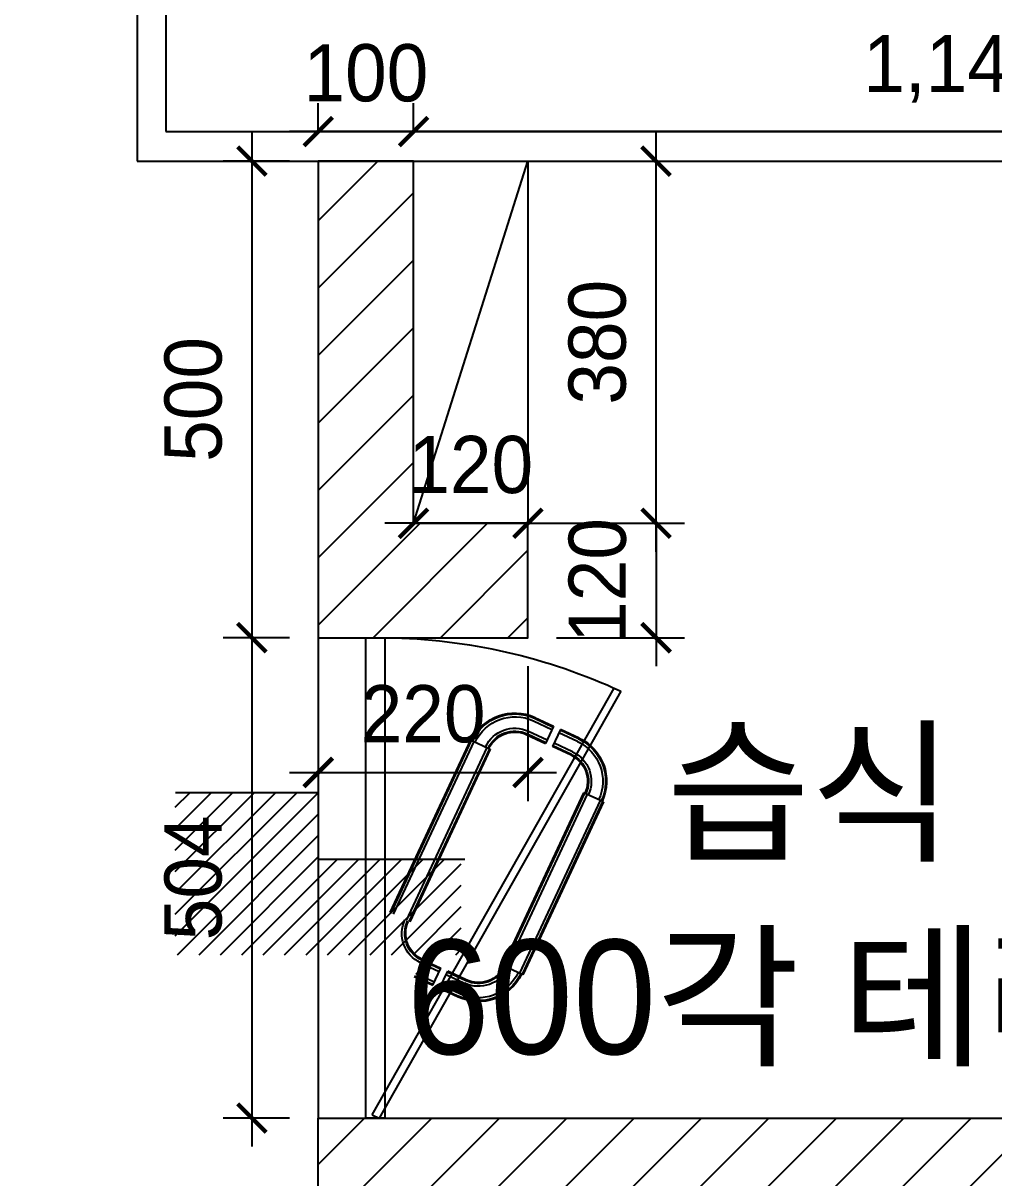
# Model space of a CAD drawing. Header units: millimetres. Extents: x 236955 to 308542, y 30900 to 88969.
# Drawn here: x 275190 to 276208, y 70354 to 71565 of the extents above; entities that cross this region are included whole.
import ezdxf

# ---------------------------------------------------------------- set-up
doc = ezdxf.new("R2010")
doc.units = ezdxf.units.MM
doc.header["$LTSCALE"] = 100
doc.header["$PDMODE"] = 3
doc.layers.get('DEFPOINTS').update_dxf_attribs({"color": 248})
for name, color, linetype in [('0-ELC TEXT', 7, 'Continuous'), ('03-WAL NEW', 3, 'Continuous'), ('07-DIM WAL', 5, 'Continuous'), ('BATH', 4, 'Continuous'), ('C-LEVEL', 7, 'Continuous'), ('CO-BATH', 6, 'Continuous'), ('F-WALL1', 2, 'Continuous'), ('설비', 140, 'Continuous')]:
    doc.layers.add(name, color=color, linetype=linetype)
doc.styles.add('HY 울릉도 L', font='')
doc.styles.add('코레일둥고', font='Korail_Round_Gothic_Medium.ttf')
doc.styles.get('HY 울릉도 L').set_extended_font_data('HY울릉도L')
doc.dimstyles.new('30', dxfattribs={"dimscale": 30, "dimtxt": 2, "dimasz": 1, "dimexe": 1, "dimexo": 1, "dimgap": 1, "dimtad": 1, "dimdec": 0, "dimrnd": 0.05, "dimdsep": 46, "dimlunit": 6, "dimtxsty": 'HY 울릉도 L', "dimblk": 'ARCHTICK', "dimcen": 2.5, "dimdle": 1, "dimclrd": 133, "dimclre": 133, "dimclrt": 30, "dimadec": 0, "dimazin": 0, "dimtfac": 1, "dimtdec": 0, "dimtix": 1, "dimtmove": 2, "dimatfit": 3, "dimldrblk": 'ARCHTICK', "dimfxl": 1, "dimlwd": -1, "dimlwe": -1, "dimarcsym": 0})

# ---------------------------------------------------------------- blocks, each defined once
blk = doc.blocks.new('flooor')
at = {"layer": 'F-WALL1'}
for p, q in [((275339.6, 71766.5), (275339.6, 71451.5)), ((275339.6, 71451.5), (276769.6, 71451.5))]:
    blk.add_line(p, q, dxfattribs=at)
blk = doc.blocks.new('_ArchTick')
at = {"color": 0, "linetype": 'ByBlock', "const_width": 0.15}
blk.add_lwpolyline([(-0.5, -0.5), (0.5, 0.5)], dxfattribs=at)
blk = doc.blocks.new('*D331')
at = {"layer": '07-DIM WAL', "color": 133}
for p, q in [((275599.6, 71450.5), (275599.6, 71481.5)), ((276739.6, 71450.5), (276739.6, 71481.5)), ((276769.6, 71451.5), (275569.6, 71451.5))]:
    blk.add_line(p, q, dxfattribs=at)
at = {"layer": 'DEFPOINTS', "color": 0}
for p in [(275599.6, 71451.5), (275599.6, 71420.5), (276739.6, 71420.5)]:
    blk.add_point(p, dxfattribs=at)
at = {"layer": '07-DIM WAL', "color": 133, "xscale": 30, "yscale": 30, "zscale": 30, "rotation": 180}
blk.add_blockref('_ArchTick', (275599.6, 71451.5), dxfattribs=at)
at = {"layer": '07-DIM WAL', "color": 133, "xscale": 30, "yscale": 30, "zscale": 30}
blk.add_blockref('_ArchTick', (276739.6, 71451.5), dxfattribs=at)
at = {"layer": '07-DIM WAL', "color": 30, "insert": (276169.6, 71517.4), "char_height": 60, "attachment_point": 5, "style": 'HY 울릉도 L'}
blk.add_mtext('1,140', dxfattribs=at)
blk = doc.blocks.new('*D332')
at = {"layer": '07-DIM WAL', "color": 133}
for p, q in [((275499.6, 71450.5), (275499.6, 71481.5)), ((275599.6, 71450.5), (275599.6, 71481.5)), ((275499.6, 71451.5), (275469.6, 71451.5)), ((275599.6, 71451.5), (275499.6, 71451.5)), ((275599.6, 71451.5), (275629.6, 71451.5))]:
    blk.add_line(p, q, dxfattribs=at)
at = {"layer": 'DEFPOINTS', "color": 0}
for p in [(275499.6, 71451.5), (275499.6, 71420.5), (275599.6, 71420.5)]:
    blk.add_point(p, dxfattribs=at)
at = {"layer": '07-DIM WAL', "color": 133, "xscale": 30, "yscale": 30, "zscale": 30}
blk.add_blockref('_ArchTick', (275499.6, 71451.5), dxfattribs=at)
at = {"layer": '07-DIM WAL', "color": 133, "xscale": 30, "yscale": 30, "zscale": 30, "rotation": 180}
blk.add_blockref('_ArchTick', (275599.6, 71451.5), dxfattribs=at)
at = {"layer": '07-DIM WAL', "color": 30, "insert": (275549.6, 71512.8), "char_height": 60, "attachment_point": 5, "style": 'HY 울릉도 L'}
blk.add_mtext('100', dxfattribs=at)
blk = doc.blocks.new('*D357')
at = {"layer": '07-DIM WAL', "color": 133}
for p, q in [((275430, 71450.5), (275430, 70890.5)), ((275469.6, 71420.5), (275400, 71420.5)), ((275469.6, 70920.5), (275400, 70920.5))]:
    blk.add_line(p, q, dxfattribs=at)
at = {"layer": 'DEFPOINTS', "color": 0}
for p in [(275499.6, 71420.5), (275430, 70920.5), (275499.6, 70920.5)]:
    blk.add_point(p, dxfattribs=at)
at = {"layer": '07-DIM WAL', "color": 133, "xscale": 30, "yscale": 30, "zscale": 30}
for p, rotation in [((275430, 71420.5), 90), ((275430, 70920.5), 270)]:
    blk.add_blockref('_ArchTick', p, dxfattribs=dict(at, rotation=rotation))
at = {"layer": '07-DIM WAL', "color": 30, "insert": (275368.7, 71170.5), "char_height": 60, "attachment_point": 5, "rotation": 90, "style": 'HY 울릉도 L'}
blk.add_mtext('500', dxfattribs=at)
blk = doc.blocks.new('*D358')
at = {"layer": '07-DIM WAL', "color": 133}
for p, q in [((275430, 70950.5), (275430, 70386.5)), ((275469.6, 70920.5), (275400, 70920.5)), ((275469.6, 70416.5), (275400, 70416.5))]:
    blk.add_line(p, q, dxfattribs=at)
at = {"layer": 'DEFPOINTS', "color": 0}
for p in [(275499.6, 70920.5), (275430, 70416.5), (275499.6, 70416.5)]:
    blk.add_point(p, dxfattribs=at)
at = {"layer": '07-DIM WAL', "color": 133, "xscale": 30, "yscale": 30, "zscale": 30}
for p, rotation in [((275430, 70920.5), 90), ((275430, 70416.5), 270)]:
    blk.add_blockref('_ArchTick', p, dxfattribs=dict(at, rotation=rotation))
at = {"layer": '07-DIM WAL', "color": 30, "insert": (275368.7, 70668.5), "char_height": 60, "attachment_point": 5, "rotation": 90, "style": 'HY 울릉도 L'}
blk.add_mtext('504', dxfattribs=at)
blk = doc.blocks.new('*D359')
at = {"layer": '07-DIM WAL', "color": 133}
for p, q in [((275499.6, 70890.5), (275499.6, 70749.1)), ((275719.6, 70890.5), (275719.6, 70749.1)), ((275469.6, 70779.1), (275749.6, 70779.1))]:
    blk.add_line(p, q, dxfattribs=at)
at = {"layer": 'DEFPOINTS', "color": 0}
for p in [(275499.6, 70920.5), (275719.6, 70920.5), (275719.6, 70779.1)]:
    blk.add_point(p, dxfattribs=at)
at = {"layer": '07-DIM WAL', "color": 133, "xscale": 30, "yscale": 30, "zscale": 30, "rotation": 180}
blk.add_blockref('_ArchTick', (275499.6, 70779.1), dxfattribs=at)
at = {"layer": '07-DIM WAL', "color": 133, "xscale": 30, "yscale": 30, "zscale": 30}
blk.add_blockref('_ArchTick', (275719.6, 70779.1), dxfattribs=at)
at = {"layer": '07-DIM WAL', "color": 30, "insert": (275609.6, 70840.3), "char_height": 60, "attachment_point": 5, "style": 'HY 울릉도 L'}
blk.add_mtext('220', dxfattribs=at)
blk = doc.blocks.new('*D360')
at = {"layer": '07-DIM WAL', "color": 133}
for p, q in [((275854, 71040.5), (275854, 71070.5)), ((275749.6, 71040.5), (275884, 71040.5)), ((275854, 71040.5), (275854, 70920.5)), ((275749.6, 70920.5), (275884, 70920.5)), ((275854, 70920.5), (275854, 70890.5))]:
    blk.add_line(p, q, dxfattribs=at)
at = {"layer": 'DEFPOINTS', "color": 0}
for p in [(275719.6, 71040.5), (275719.6, 70920.5), (275854, 70920.5)]:
    blk.add_point(p, dxfattribs=at)
at = {"layer": '07-DIM WAL', "color": 133, "xscale": 30, "yscale": 30, "zscale": 30}
for p, rotation in [((275854, 71040.5), 270), ((275854, 70920.5), 90)]:
    blk.add_blockref('_ArchTick', p, dxfattribs=dict(at, rotation=rotation))
at = {"layer": '07-DIM WAL', "color": 30, "insert": (275792.7, 70980.5), "char_height": 60, "attachment_point": 5, "rotation": 90, "style": 'HY 울릉도 L'}
blk.add_mtext('120', dxfattribs=at)
blk = doc.blocks.new('*D361')
at = {"layer": '07-DIM WAL', "color": 133}
for p, q in [((275854, 71010.5), (275854, 71450.5)), ((275749.6, 71420.5), (275884, 71420.5)), ((275759.6, 71040.5), (275884, 71040.5))]:
    blk.add_line(p, q, dxfattribs=at)
at = {"layer": 'DEFPOINTS', "color": 0}
for p in [(275719.6, 71420.5), (275854, 71420.5), (275729.6, 71040.5)]:
    blk.add_point(p, dxfattribs=at)
at = {"layer": '07-DIM WAL', "color": 133, "xscale": 30, "yscale": 30, "zscale": 30}
for p, rotation in [((275854, 71420.5), 90), ((275854, 71040.5), 270)]:
    blk.add_blockref('_ArchTick', p, dxfattribs=dict(at, rotation=rotation))
at = {"layer": '07-DIM WAL', "color": 30, "insert": (275792.6, 71230.5), "char_height": 60, "attachment_point": 5, "rotation": 90, "style": 'HY 울릉도 L'}
blk.add_mtext('380', dxfattribs=at)
blk = doc.blocks.new('*D362')
at = {"layer": '07-DIM WAL', "color": 133}
for p, q in [((275599.6, 71040.5), (275569.6, 71040.5)), ((275599.6, 71040.5), (275719.6, 71040.5)), ((275719.6, 71040.5), (275749.6, 71040.5))]:
    blk.add_line(p, q, dxfattribs=at)
at = {"layer": 'DEFPOINTS', "color": 0}
for p in [(275599.6, 71040.5), (275719.6, 71040.5), (275719.6, 71040.5)]:
    blk.add_point(p, dxfattribs=at)
at = {"layer": '07-DIM WAL', "color": 133, "xscale": 30, "yscale": 30, "zscale": 30}
blk.add_blockref('_ArchTick', (275599.6, 71040.5), dxfattribs=at)
at = {"layer": '07-DIM WAL', "color": 133, "xscale": 30, "yscale": 30, "zscale": 30, "rotation": 180}
blk.add_blockref('_ArchTick', (275719.6, 71040.5), dxfattribs=at)
at = {"layer": '07-DIM WAL', "color": 30, "insert": (275659.6, 71101.8), "char_height": 60, "attachment_point": 5, "style": 'HY 울릉도 L'}
blk.add_mtext('120', dxfattribs=at)
blk = doc.blocks.new('B-804')
at = {"layer": 'CO-BATH'}
for p, q in [((753.6, -6.7), (305.9, -260.3)), ((753.6, -6.7), (757, -14)), ((309.2, -267.6), (757, -14)), ((305.9, -260.3), (309.2, -267.6))]:
    blk.add_line(p, q, dxfattribs=at)
at = {"layer": 'CO-BATH', "color": 8}
for p, q in [((360.3, -109.6), (541.5, -25.1)), ((370, -130.5), (551.2, -46)), ((590.5, -59.1), (599.6, -78.6)), ((608.6, -50.7), (617.7, -70.1)), ((630.2, -96.9), (621.1, -77.4)), ((612, -105.3), (602.9, -85.8)), ((360.3, -109.6), (370, -130.5)), ((415.6, -228.4), (596.9, -143.8)), ((606.6, -164.7), (596.9, -143.8)), ((354.8, -169), (363.9, -188.5)), ((425.3, -249.2), (606.6, -164.7)), ((336.7, -177.4), (345.8, -196.9)), ((358.3, -223.7), (349.2, -204.2)), ((376.4, -215.2), (367.3, -195.7)), ((425.3, -249.2), (415.6, -228.4))]:
    blk.add_line(p, q, dxfattribs=at)
at = {"layer": 'CO-BATH', "color": 251}
for p, q in [((360.7, -110.5), (541.9, -26)), ((362, -113.3), (543.2, -28.7)), ((368.3, -126.9), (549.6, -42.3)), ((369.6, -129.6), (550.8, -45.1)), ((591.4, -58.7), (600.5, -78.2)), ((594.1, -57.4), (603.2, -76.9)), ((605, -52.3), (614.1, -71.8)), ((607.7, -51.1), (616.8, -70.6)), ((617.7, -70.1), (599.6, -78.6)), ((621.1, -77.4), (602.9, -85.8)), ((615.7, -103.6), (606.6, -84.2)), ((626.5, -98.6), (617.4, -79.1)), ((629.3, -97.3), (620.2, -77.8)), ((612.9, -104.9), (603.9, -85.4)), ((416, -229.3), (597.3, -144.7)), ((417.3, -232), (598.6, -147.5)), ((353.9, -169.4), (363, -188.9)), ((423.7, -245.6), (604.9, -161.1)), ((424.9, -248.3), (606.2, -163.8)), ((337.6, -177), (346.7, -196.5)), ((340.3, -175.8), (349.4, -195.2)), ((351.2, -170.7), (360.3, -190.2)), ((345.8, -196.9), (363.9, -188.5)), ((349.2, -204.2), (367.3, -195.7)), ((359.2, -223.2), (350.1, -203.8)), ((361.9, -222), (352.8, -202.5)), ((372.8, -216.9), (363.7, -197.4)), ((375.5, -215.6), (366.4, -196.1))]:
    blk.add_line(p, q, dxfattribs=at)
at = {"layer": 'CO-BATH'}
blk.add_lwpolyline([(253, -20), (757, -20), (757, 0), (253, 0)], close=True, dxfattribs=at)
blk.add_arc((854.3, -13.8), 601.3, 180.0148, 204.1976, dxfattribs=at)
at = {"layer": 'CO-BATH', "color": 251}
for centre, radius, start, end in [((563.3, -71.8), 34, 25, 115), ((563.3, -71.8), 31, 25, 115), ((584.8, -118), 31, 295, 25), ((584.8, -118), 34, 295, 25), ((584.8, -118), 46, 295, 25), ((584.8, -118), 49, 295, 25), ((382, -156.3), 49, 115, 205), ((382, -156.3), 46, 115, 205), ((382, -156.3), 34, 115, 205), ((382, -156.3), 31, 115, 205), ((403.6, -202.5), 34, 205, 295), ((403.6, -202.5), 31, 205, 295), ((403.6, -202.5), 49, 205, 295), ((403.6, -202.5), 46, 205, 295)]:
    blk.add_arc(centre, radius, start, end, dxfattribs=at)
at = {"layer": 'CO-BATH', "color": 8}
for centre, radius, start, end in [((563.3, -71.8), 30, 25, 115), ((584.8, -118), 50, 295, 25), ((584.8, -118), 30, 295, 25), ((382, -156.3), 50, 115, 205), ((382, -156.3), 30, 115, 205), ((403.6, -202.5), 30, 205, 295), ((403.6, -202.5), 50, 205, 295)]:
    blk.add_arc(centre, radius, start, end, dxfattribs=at)

msp = doc.modelspace()

# ---------------------------------------------------------------- hatches: boundary and pattern name
at = {"layer": '03-WAL NEW'}
h = msp.add_hatch(dxfattribs=at)
h.set_pattern_fill('_USER', color=256, scale=50, angle=45, pattern_type=0)
h.set_pattern_definition([(45, (0, -6e-11), (-35.355339, 35.355339), [])])
h.paths.add_polyline_path([(275599.6, 71420.5), (275499.6, 71420.5), (275499.6, 70920.5), (275719.6, 70920.5), (275719.6, 71040.5), (275599.6, 71040.5)])
h = msp.add_hatch(dxfattribs=at)
h.set_pattern_fill('_USER', color=256, scale=50, angle=45, pattern_type=0)
h.set_pattern_definition([(45, (0, 0), (-35.355339, 35.355339), [])])
h.paths.add_polyline_path([(275499.6, 70416.5), (276739.6, 70416.5), (276739.6, 70296.5), (275499.6, 70296.5)])
at = {"layer": 'C-LEVEL'}
h = msp.add_hatch(dxfattribs=at)
h.set_pattern_fill('ANSI31', color=1, scale=5, angle=360)
h.set_pattern_definition([(45, (597614.717, 94683.578), (-11.22532015, 11.22532015), [])])
h.paths.add_polyline_path([(275349.6, 70587.9), (275649.6, 70587.9), (275649.6, 70687.9), (275499.6, 70687.9), (275499.6, 70757.9), (275349.6, 70757.9)])

# ---------------------------------------------------------------- linework, layer by layer
at = {"layer": '03-WAL NEW'}
msp.add_lwpolyline([(275499.6, 71420.5), (275499.6, 70920.5), (275719.6, 70920.5), (275719.6, 71040.5), (275599.6, 71040.5), (275599.6, 71420.5), (275499.6, 71420.5)], dxfattribs=at)
msp.add_lwpolyline([(275499.6, 70416.5), (276739.6, 70416.5), (276739.6, 70296.5), (275499.6, 70296.5)], close=True, dxfattribs=at)
at = {"layer": 'BATH'}
msp.add_line((275309.6, 71589), (275309.6, 71420.5), dxfattribs=at)
msp.add_lwpolyline([(275309.6, 71420.5), (276739.6, 71420.5), (276739.6, 68676.5), (273956.6, 68676.5), (273956.6, 71420.5), (274654.6, 71420.5)], dxfattribs=at)
at = {"layer": 'C-LEVEL'}
msp.add_line((275499.6, 70920.5), (275499.6, 70416.5), dxfattribs=at)
at = {"layer": 'C-LEVEL', "color": 2, "const_width": 2}
msp.add_lwpolyline([(275653.6, 70687.9), (275499.6, 70687.9), (275499.6, 70757.9), (275349.6, 70757.9)], dxfattribs=at)
at = {"layer": 'CO-BATH'}
msp.add_line((275599.6, 71040.5), (275719.6, 71420.5), dxfattribs=at)
msp.add_lwpolyline([(275599.6, 71420.5), (275719.6, 71420.5), (275719.6, 71040.5), (275599.6, 71040.5)], close=True, dxfattribs=at)

# ---------------------------------------------------------------- block references
msp.add_blockref('flooor', (0, 0))
at = {"layer": 'CO-BATH', "xscale": -1, "rotation": 90}
msp.add_blockref('B-804', (275549.6, 71173.5), dxfattribs=at)

# ---------------------------------------------------------------- texts
at = {"layer": '0-ELC TEXT', "style": '코레일둥고'}
msp.add_text('습식', height=120, dxfattribs=at).set_placement((275865.1, 70698.4))
at = {"layer": '설비', "color": 140, "style": '코레일둥고'}
msp.add_text('600각 테라02', height=120, dxfattribs=at).set_placement((275592.3, 70483.6))

# ---------------------------------------------------------------- dimensions: what is measured, and where the dimension line sits
at = {"layer": '07-DIM WAL'}
for base, p1, p2, picture, middle in [((275499.6, 71451.5), (275599.6, 71420.5), (275499.6, 71420.5), '*D332', (275549.6, 71512.8)), ((275599.6, 71451.5), (276739.6, 71420.5), (275599.6, 71420.5), '*D331', (276169.6, 71517.4)), ((275719.6, 71040.5), (275599.6, 71040.5), (275719.6, 71040.5), '*D362', (275659.6, 71101.8)), ((275719.6, 70779.1), (275499.6, 70920.5), (275719.6, 70920.5), '*D359', (275609.6, 70840.3))]:
    dim = msp.add_linear_dim(base=base, p1=p1, p2=p2, dimstyle='30', override={"dimfxl": 1.25}, dxfattribs=at)
    dim.commit()
    dim.dimension.update_dxf_attribs({"geometry": picture, "text_midpoint": middle})
for base, p1, p2, picture, middle in [((275430, 70920.5), (275499.6, 71420.5), (275499.6, 70920.5), '*D357', (275368.7, 71170.5)), ((275854, 71420.5), (275729.6, 71040.5), (275719.6, 71420.5), '*D361', (275792.6, 71230.5)), ((275854, 70920.5), (275719.6, 71040.5), (275719.6, 70920.5), '*D360', (275792.7, 70980.5)), ((275430, 70416.5), (275499.6, 70920.5), (275499.6, 70416.5), '*D358', (275368.7, 70668.5))]:
    dim = msp.add_linear_dim(base=base, p1=p1, p2=p2, angle=90, dimstyle='30', override={"dimfxl": 1.25}, dxfattribs=at)
    dim.commit()
    dim.dimension.update_dxf_attribs({"geometry": picture, "text_midpoint": middle})

doc.saveas('drawing.dxf')
